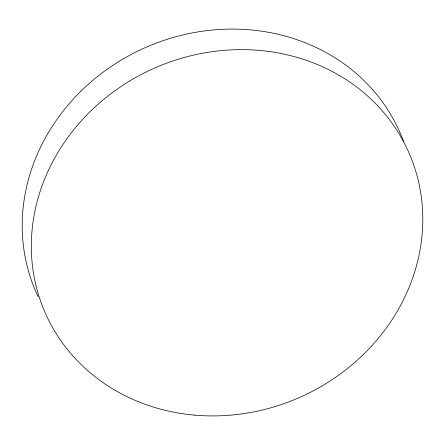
<?xml version="1.0" encoding="UTF-8"?>
<svg xmlns="http://www.w3.org/2000/svg" width="445" height="445" viewBox="0 0 445 445"><rect width="100%" height="100%" fill="white"/><g stroke="black" fill="none" stroke-linecap="round" stroke-linejoin="round"><path stroke-width="0.67" d="M38.12 296.709A198.692 179.93 -23.9 0 1 147.89 46.486A198.692 179.93 -23.9 0 1 403.37 140.982M194.498 415.118A198.692 179.93 -23.9 0 0 410.485 156.429A198.692 179.93 -23.9 0 0 76.178 126.775A198.692 179.93 -23.9 0 0 194.498 415.118"/></g></svg>
